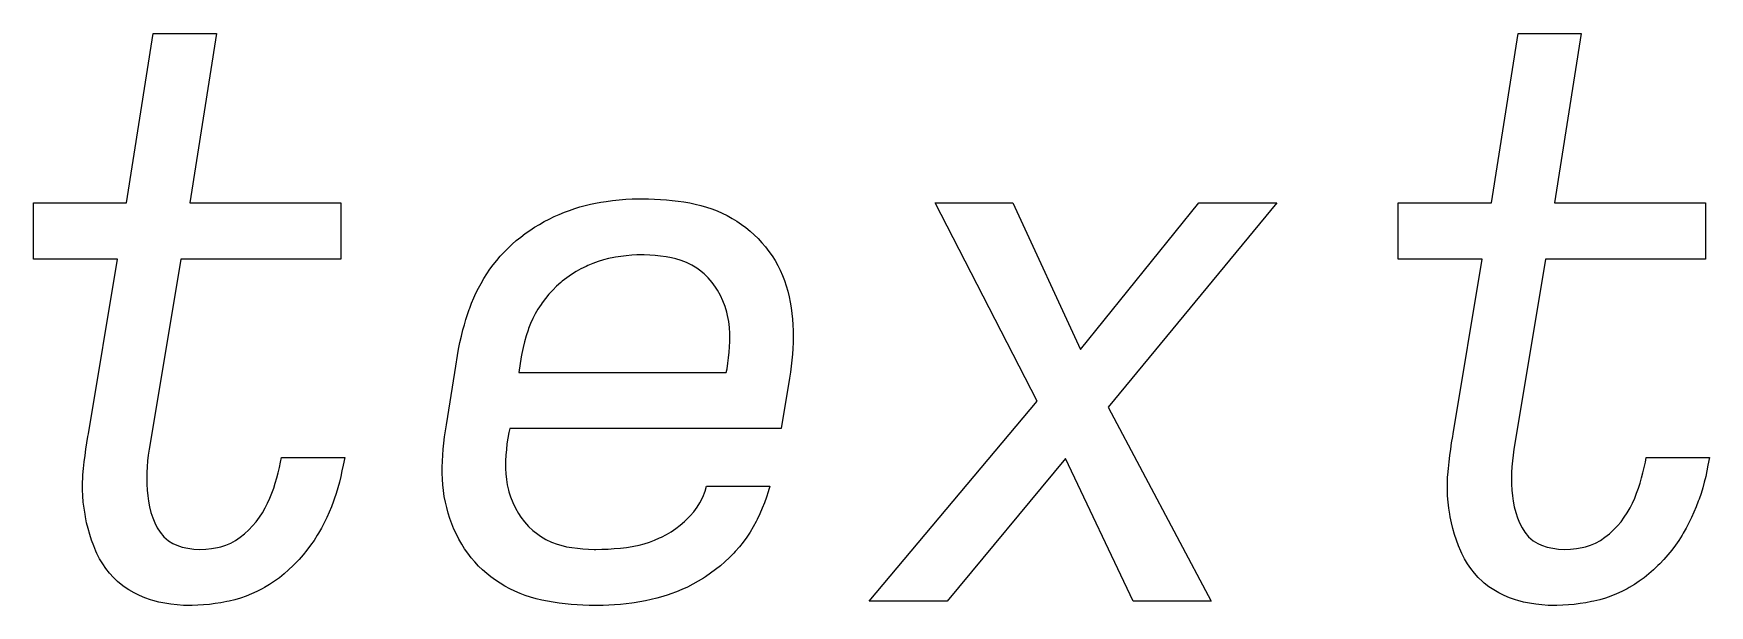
# Model space of a CAD drawing. Extents: x 75 to 206, y -127 to -79.
# Drawn here: x 169.7 to 185.15, y -87.09 to -81.81 of the extents above; entities that cross this region are included whole.
import ezdxf

# ---------------------------------------------------------------- set-up
doc = ezdxf.new("R2010")
doc.units = 0
doc.layers.add('BLACK', color=7, linetype='CONTINUOUS')

msp = doc.modelspace()

# ---------------------------------------------------------------- linework, layer by layer
at = {"layer": 'BLACK', "linetype": 'CONTINUOUS'}
for p, q in [((170.554, -83.3766), (170.8, -81.8134)), ((170.8, -81.8134), (171.383, -81.8134)), ((171.383, -81.8134), (171.138, -83.3766)), ((183.143, -83.3766), (183.388, -81.8134)), ((183.388, -81.8134), (183.972, -81.8134)), ((183.972, -81.8134), (183.726, -83.3766)), ((169.696, -83.8944), (169.696, -83.3766)), ((169.696, -83.3766), (170.554, -83.3766)), ((171.138, -83.3766), (172.53, -83.3766)), ((172.53, -83.3766), (172.53, -83.8944)), ((174.545, -83.4816), (174.593, -83.4622)), ((174.593, -83.4622), (174.641, -83.4444)), ((174.641, -83.4444), (174.688, -83.428)), ((174.688, -83.428), (174.736, -83.4132)), ((174.736, -83.4132), (174.784, -83.3999)), ((174.784, -83.3999), (174.832, -83.3882)), ((174.832, -83.3882), (174.88, -83.378)), ((174.88, -83.378), (174.929, -83.3693)), ((174.929, -83.3693), (174.977, -83.3618)), ((174.977, -83.3618), (175.037, -83.3539)), ((175.037, -83.3539), (175.098, -83.3476)), ((175.098, -83.3476), (175.158, -83.3427)), ((175.158, -83.3427), (175.217, -83.3395)), ((175.217, -83.3395), (175.277, -83.3378)), ((175.277, -83.3378), (175.312, -83.3375)), ((175.312, -83.3375), (175.368, -83.3381)), ((175.368, -83.3381), (175.424, -83.34)), ((175.424, -83.34), (175.479, -83.343)), ((175.479, -83.343), (175.534, -83.3473)), ((175.534, -83.3473), (175.588, -83.3528)), ((175.588, -83.3528), (175.642, -83.3595)), ((175.642, -83.3595), (175.695, -83.3674)), ((175.695, -83.3674), (175.748, -83.3766)), ((175.748, -83.3766), (175.8, -83.3871)), ((175.8, -83.3871), (175.852, -83.3996)), ((175.852, -83.3996), (175.902, -83.4143)), ((175.902, -83.4143), (175.951, -83.4309)), ((175.951, -83.4309), (176, -83.4497)), ((176, -83.4497), (176.047, -83.4705)), ((176.047, -83.4705), (176.093, -83.4933)), ((178.953, -85.2035), (178.011, -83.3766)), ((178.011, -83.3766), (178.728, -83.3766)), ((178.728, -83.3766), (179.354, -84.7285)), ((179.354, -84.7285), (180.445, -83.3766)), ((181.162, -83.3766), (179.607, -85.2585)), ((180.445, -83.3766), (181.162, -83.3766)), ((182.284, -83.8944), (182.284, -83.3766)), ((182.284, -83.3766), (183.143, -83.3766)), ((183.726, -83.3766), (185.118, -83.3766)), ((185.118, -83.3766), (185.118, -83.8944)), ((174.274, -83.6288), (174.318, -83.6004)), ((174.318, -83.6004), (174.362, -83.5735)), ((174.362, -83.5735), (174.406, -83.5482)), ((174.406, -83.5482), (174.452, -83.5244)), ((174.452, -83.5244), (174.498, -83.5022)), ((174.498, -83.5022), (174.545, -83.4816)), ((176.093, -83.4933), (176.139, -83.5182)), ((176.139, -83.5182), (176.183, -83.5451)), ((176.183, -83.5451), (176.225, -83.5737)), ((176.225, -83.5737), (176.266, -83.604)), ((176.266, -83.604), (176.306, -83.6361)), ((174.073, -83.793), (174.11, -83.7576)), ((174.11, -83.7576), (174.149, -83.7234)), ((174.149, -83.7234), (174.19, -83.6904)), ((174.19, -83.6904), (174.232, -83.6589)), ((174.232, -83.6589), (174.274, -83.6288)), ((176.306, -83.6361), (176.344, -83.6699)), ((176.344, -83.6699), (176.38, -83.7056)), ((176.38, -83.7056), (176.415, -83.7429)), ((176.415, -83.7429), (176.448, -83.782)), ((176.448, -83.782), (176.479, -83.8226)), ((170.47, -83.8944), (169.696, -83.8944)), ((170.203, -85.5064), (170.47, -83.8944)), ((171.054, -83.8944), (170.772, -85.5943)), ((172.53, -83.8944), (171.054, -83.8944)), ((173.936, -83.9469), (173.968, -83.9066)), ((173.968, -83.9066), (174.001, -83.8675)), ((174.001, -83.8675), (174.036, -83.8297)), ((174.036, -83.8297), (174.073, -83.793)), ((174.856, -83.9345), (174.808, -83.9544)), ((174.903, -83.917), (174.856, -83.9345)), ((174.952, -83.9021), (174.903, -83.917)), ((175, -83.8897), (174.952, -83.9021)), ((175.048, -83.8797), (175, -83.8897)), ((175.065, -83.8768), (175.048, -83.8797)), ((175.114, -83.869), (175.065, -83.8768)), ((175.163, -83.863), (175.114, -83.869)), ((175.213, -83.8587), (175.163, -83.863)), ((175.262, -83.8562), (175.213, -83.8587)), ((175.312, -83.8553), (175.262, -83.8562)), ((175.329, -83.8554), (175.312, -83.8553)), ((175.379, -83.8571), (175.329, -83.8554)), ((175.429, -83.8607), (175.379, -83.8571)), ((175.48, -83.8663), (175.429, -83.8607)), ((175.53, -83.8738), (175.48, -83.8663)), ((175.58, -83.8834), (175.53, -83.8738)), ((175.621, -83.8928), (175.58, -83.8834)), ((175.668, -83.9068), (175.621, -83.8928)), ((175.72, -83.9268), (175.668, -83.9068)), ((175.769, -83.9507), (175.72, -83.9268)), ((176.479, -83.8226), (176.509, -83.8645)), ((176.509, -83.8645), (176.536, -83.9075)), ((176.536, -83.9075), (176.561, -83.9518)), ((183.058, -83.8944), (182.284, -83.8944)), ((182.791, -85.5064), (183.058, -83.8944)), ((183.642, -83.8944), (183.36, -85.5943)), ((185.118, -83.8944), (183.642, -83.8944)), ((173.824, -84.1177), (173.849, -84.074)), ((173.849, -84.074), (173.876, -84.0309)), ((173.876, -84.0309), (173.905, -83.9884)), ((173.905, -83.9884), (173.936, -83.9469)), ((174.614, -84.0666), (174.573, -84.0983)), ((174.657, -84.0372), (174.614, -84.0666)), ((174.7, -84.0098), (174.657, -84.0372)), ((174.745, -83.9846), (174.7, -84.0098)), ((174.792, -83.9615), (174.745, -83.9846)), ((174.808, -83.9544), (174.792, -83.9615)), ((175.815, -83.9786), (175.769, -83.9507)), ((175.84, -83.9964), (175.815, -83.9786)), ((175.882, -84.0303), (175.84, -83.9964)), ((175.92, -84.0679), (175.882, -84.0303)), ((175.955, -84.1094), (175.92, -84.0679)), ((176.561, -83.9518), (176.584, -83.9973)), ((176.584, -83.9973), (176.604, -84.044)), ((176.604, -84.044), (176.622, -84.0919)), ((173.756, -84.2529), (173.777, -84.2072)), ((173.777, -84.2072), (173.8, -84.1621)), ((173.8, -84.1621), (173.824, -84.1177)), ((174.45, -84.2173), (174.417, -84.2568)), ((174.485, -84.1796), (174.45, -84.2173)), ((174.521, -84.1436), (174.485, -84.1796)), ((174.56, -84.1093), (174.521, -84.1436)), ((174.573, -84.0983), (174.56, -84.1093)), ((175.987, -84.1545), (175.955, -84.1094)), ((176.005, -84.1813), (175.987, -84.1545)), ((176.032, -84.2296), (176.005, -84.1813)), ((176.055, -84.2794), (176.032, -84.2296)), ((176.622, -84.0919), (176.638, -84.1411)), ((176.638, -84.1411), (176.652, -84.1908)), ((176.652, -84.1908), (176.665, -84.2411)), ((176.665, -84.2411), (176.675, -84.292)), ((173.699, -84.405), (173.715, -84.358)), ((173.715, -84.358), (173.72, -84.3462)), ((173.72, -84.3462), (173.737, -84.2992)), ((173.737, -84.2992), (173.756, -84.2529)), ((174.324, -84.398), (174.301, -84.4423)), ((174.349, -84.3546), (174.324, -84.398)), ((174.377, -84.312), (174.349, -84.3546)), ((174.387, -84.2979), (174.377, -84.312)), ((174.417, -84.2568), (174.387, -84.2979)), ((176.074, -84.3309), (176.055, -84.2794)), ((176.09, -84.3841), (176.074, -84.3309)), ((176.097, -84.415), (176.09, -84.3841)), ((176.675, -84.292), (176.684, -84.3435)), ((176.684, -84.3435), (176.691, -84.3955)), ((176.691, -84.3955), (176.697, -84.4481)), ((173.642, -84.6054), (173.657, -84.5464)), ((173.657, -84.5464), (173.67, -84.4992)), ((173.67, -84.4992), (173.684, -84.4521)), ((173.684, -84.4521), (173.699, -84.405)), ((174.257, -84.549), (174.24, -84.6029)), ((174.262, -84.5334), (174.257, -84.549)), ((174.28, -84.4874), (174.262, -84.5334)), ((174.301, -84.4423), (174.28, -84.4874)), ((176.108, -84.4698), (176.097, -84.415)), ((176.115, -84.5252), (176.108, -84.4698)), ((176.118, -84.5813), (176.115, -84.5252)), ((176.697, -84.4481), (176.7, -84.5013)), ((176.7, -84.5013), (176.702, -84.5551)), ((176.702, -84.5551), (176.702, -84.6089)), ((173.617, -84.7236), (173.629, -84.6645)), ((173.629, -84.6645), (173.642, -84.6054)), ((174.225, -84.6569), (174.211, -84.7108)), ((174.24, -84.6029), (174.225, -84.6569)), ((176.112, -84.753), (176.115, -84.7034)), ((176.115, -84.7034), (176.118, -84.6543)), ((176.118, -84.6381), (176.118, -84.5813)), ((176.118, -84.6543), (176.118, -84.6381)), ((176.701, -84.663), (176.699, -84.7173)), ((176.702, -84.6089), (176.701, -84.663)), ((173.582, -84.9397), (173.617, -84.7236)), ((174.195, -84.7956), (174.173, -84.9397)), ((174.2, -84.7648), (174.195, -84.7956)), ((174.211, -84.7108), (174.2, -84.7648)), ((176.094, -84.9055), (176.101, -84.8541)), ((176.101, -84.8541), (176.107, -84.8033)), ((176.107, -84.8033), (176.112, -84.753)), ((176.691, -84.8266), (176.685, -84.8816)), ((176.696, -84.7718), (176.691, -84.8266)), ((176.699, -84.7173), (176.696, -84.7718)), ((173.505, -85.4233), (173.582, -84.9397)), ((174.173, -84.9397), (176.086, -84.9397)), ((176.086, -84.9397), (176.094, -84.9055)), ((176.67, -84.9923), (176.593, -85.4575)), ((176.678, -84.9368), (176.67, -84.9923)), ((176.685, -84.8816), (176.678, -84.9368)), ((177.405, -87.05), (178.953, -85.2035)), ((179.607, -85.2585), (180.557, -87.05)), ((173.487, -85.5349), (173.495, -85.4792)), ((173.495, -85.4792), (173.505, -85.4233)), ((174.088, -85.4575), (174.081, -85.493)), ((176.593, -85.4575), (174.088, -85.4575)), ((170.179, -85.648), (170.188, -85.5891)), ((170.188, -85.5891), (170.198, -85.53)), ((170.198, -85.53), (170.203, -85.5064)), ((170.772, -85.5943), (170.762, -85.6476)), ((173.474, -85.6462), (173.48, -85.5906)), ((173.48, -85.5906), (173.487, -85.5349)), ((174.063, -85.5989), (174.057, -85.6515)), ((174.071, -85.546), (174.063, -85.5989)), ((174.081, -85.493), (174.071, -85.546)), ((182.767, -85.648), (182.776, -85.5891)), ((182.776, -85.5891), (182.786, -85.53)), ((182.786, -85.53), (182.791, -85.5064)), ((183.36, -85.5943), (183.35, -85.6476)), ((170.158, -85.8241), (170.164, -85.7655)), ((170.164, -85.7655), (170.171, -85.7068)), ((170.171, -85.7068), (170.179, -85.648)), ((170.748, -85.7551), (170.744, -85.8092)), ((170.754, -85.7012), (170.748, -85.7551)), ((170.762, -85.6476), (170.754, -85.7012)), ((171.964, -85.8157), (171.975, -85.7665)), ((171.975, -85.7665), (171.982, -85.725)), ((171.982, -85.725), (172.566, -85.725)), ((172.566, -85.725), (172.551, -85.7946)), ((173.466, -85.8126), (173.467, -85.7572)), ((173.467, -85.7572), (173.47, -85.7017)), ((173.47, -85.7017), (173.474, -85.6462)), ((174.05, -85.7564), (174.049, -85.7738)), ((174.049, -85.7738), (174.05, -85.8252)), ((174.053, -85.7041), (174.05, -85.7564)), ((174.057, -85.6515), (174.053, -85.7041)), ((179.214, -85.7348), (178.123, -87.05)), ((179.839, -87.05), (179.214, -85.7348)), ((182.746, -85.8241), (182.752, -85.7655)), ((182.752, -85.7655), (182.759, -85.7068)), ((182.759, -85.7068), (182.767, -85.648)), ((183.336, -85.7551), (183.332, -85.8092)), ((183.343, -85.7012), (183.336, -85.7551)), ((183.35, -85.6476), (183.343, -85.7012)), ((184.552, -85.8157), (184.563, -85.7665)), ((184.563, -85.7665), (184.57, -85.725)), ((184.57, -85.725), (185.154, -85.725)), ((185.154, -85.725), (185.139, -85.7946)), ((170.149, -85.9634), (170.151, -85.9057)), ((170.151, -85.9057), (170.152, -85.8825)), ((170.152, -85.8825), (170.158, -85.8241)), ((170.741, -85.8634), (170.74, -85.9173)), ((170.74, -85.9173), (170.741, -85.9709)), ((170.744, -85.8092), (170.741, -85.8634)), ((171.926, -85.9595), (171.939, -85.9121)), ((171.939, -85.9121), (171.952, -85.8642)), ((171.952, -85.8642), (171.964, -85.8157)), ((172.53, -85.8996), (172.518, -85.9518)), ((172.541, -85.8472), (172.53, -85.8996)), ((172.551, -85.7946), (172.541, -85.8472)), ((173.466, -85.8679), (173.466, -85.8126)), ((173.468, -85.9225), (173.466, -85.8679)), ((173.471, -85.9766), (173.468, -85.9225)), ((174.05, -85.8252), (174.053, -85.876)), ((174.053, -85.876), (174.058, -85.926)), ((174.058, -85.926), (174.066, -85.9753)), ((182.737, -85.9634), (182.739, -85.9057)), ((182.739, -85.9057), (182.741, -85.8825)), ((182.741, -85.8825), (182.746, -85.8241)), ((183.329, -85.8634), (183.328, -85.9173)), ((183.328, -85.9173), (183.329, -85.9709)), ((183.332, -85.8092), (183.329, -85.8634)), ((184.514, -85.9595), (184.528, -85.9121)), ((184.528, -85.9121), (184.54, -85.8642)), ((184.54, -85.8642), (184.552, -85.8157)), ((185.119, -85.8996), (185.106, -85.9518)), ((185.13, -85.8472), (185.119, -85.8996)), ((185.139, -85.7946), (185.13, -85.8472)), ((170.149, -86.0209), (170.149, -85.9634)), ((170.151, -86.078), (170.149, -86.0209)), ((170.155, -86.1349), (170.151, -86.078)), ((170.741, -85.9709), (170.744, -86.0242)), ((170.744, -86.0242), (170.749, -86.0765)), ((170.749, -86.0765), (170.756, -86.1283)), ((171.855, -86.1451), (171.875, -86.0991)), ((171.875, -86.0991), (171.894, -86.0529)), ((171.894, -86.0529), (171.911, -86.0063)), ((171.911, -86.0063), (171.926, -85.9595)), ((172.488, -86.0557), (172.47, -86.1074)), ((172.503, -86.0038), (172.488, -86.0557)), ((172.518, -85.9518), (172.503, -86.0038)), ((173.477, -86.03), (173.471, -85.9766)), ((173.485, -86.0828), (173.477, -86.03)), ((173.495, -86.135), (173.485, -86.0828)), ((174.066, -85.9753), (174.077, -86.024)), ((174.077, -86.024), (174.081, -86.0401)), ((174.081, -86.0401), (174.096, -86.087)), ((174.096, -86.087), (174.116, -86.1398)), ((175.843, -86.1414), (175.869, -86.0895)), ((175.869, -86.0895), (175.89, -86.0359)), ((175.89, -86.0359), (175.903, -85.99)), ((175.903, -85.99), (176.487, -85.99)), ((176.457, -86.0915), (176.439, -86.1423)), ((176.473, -86.0407), (176.457, -86.0915)), ((176.487, -85.99), (176.473, -86.0407)), ((182.737, -86.0209), (182.737, -85.9634)), ((182.739, -86.078), (182.737, -86.0209)), ((182.744, -86.1349), (182.739, -86.078)), ((183.329, -85.9709), (183.332, -86.0242)), ((183.332, -86.0242), (183.337, -86.0765)), ((183.337, -86.0765), (183.344, -86.1283)), ((184.443, -86.1451), (184.464, -86.0991)), ((184.464, -86.0991), (184.482, -86.0529)), ((184.482, -86.0529), (184.499, -86.0063)), ((184.499, -86.0063), (184.514, -85.9595)), ((185.076, -86.0557), (185.059, -86.1074)), ((185.092, -86.0038), (185.076, -86.0557)), ((185.106, -85.9518), (185.092, -86.0038)), ((170.162, -86.1914), (170.155, -86.1349)), ((170.171, -86.2477), (170.162, -86.1914)), ((170.175, -86.27), (170.171, -86.2477)), ((170.756, -86.1283), (170.766, -86.1797)), ((170.766, -86.1797), (170.779, -86.2306)), ((170.779, -86.2306), (170.795, -86.28)), ((171.78, -86.2751), (171.808, -86.233)), ((171.808, -86.233), (171.833, -86.1897)), ((171.833, -86.1897), (171.855, -86.1451)), ((172.423, -86.2289), (172.401, -86.2784)), ((172.444, -86.1788), (172.423, -86.2289)), ((172.463, -86.128), (172.444, -86.1788)), ((172.47, -86.1074), (172.463, -86.128)), ((173.507, -86.1866), (173.495, -86.135)), ((173.521, -86.2376), (173.507, -86.1866)), ((173.536, -86.288), (173.521, -86.2376)), ((174.116, -86.1398), (174.14, -86.1907)), ((174.14, -86.1907), (174.168, -86.2396)), ((174.168, -86.2396), (174.19, -86.2733)), ((175.752, -86.2635), (175.786, -86.224)), ((175.786, -86.224), (175.816, -86.1833)), ((175.816, -86.1833), (175.843, -86.1414)), ((176.396, -86.2438), (176.371, -86.2945)), ((176.418, -86.193), (176.396, -86.2438)), ((176.439, -86.1423), (176.418, -86.193)), ((182.75, -86.1914), (182.744, -86.1349)), ((182.759, -86.2477), (182.75, -86.1914)), ((182.763, -86.27), (182.759, -86.2477)), ((183.344, -86.1283), (183.354, -86.1797)), ((183.354, -86.1797), (183.367, -86.2306)), ((183.367, -86.2306), (183.383, -86.28)), ((184.368, -86.2751), (184.396, -86.233)), ((184.396, -86.233), (184.421, -86.1897)), ((184.421, -86.1897), (184.443, -86.1451)), ((185.011, -86.2289), (184.989, -86.2784)), ((185.032, -86.1788), (185.011, -86.2289)), ((185.051, -86.128), (185.032, -86.1788)), ((185.059, -86.1074), (185.051, -86.128)), ((170.186, -86.3254), (170.175, -86.27)), ((170.2, -86.3799), (170.186, -86.3254)), ((170.215, -86.4336), (170.2, -86.3799)), ((170.795, -86.28), (170.814, -86.327)), ((170.814, -86.327), (170.837, -86.3716)), ((170.837, -86.3716), (170.863, -86.4137)), ((171.643, -86.4273), (171.681, -86.3924)), ((171.681, -86.3924), (171.717, -86.3553)), ((171.717, -86.3553), (171.75, -86.316)), ((171.75, -86.316), (171.78, -86.2751)), ((172.351, -86.3755), (172.324, -86.423)), ((172.377, -86.3273), (172.351, -86.3755)), ((172.401, -86.2784), (172.377, -86.3273)), ((173.554, -86.3371), (173.536, -86.288)), ((173.574, -86.3851), (173.554, -86.3371)), ((173.596, -86.4319), (173.574, -86.3851)), ((174.19, -86.2733), (174.224, -86.3181)), ((174.224, -86.3181), (174.262, -86.3595)), ((174.262, -86.3595), (174.302, -86.3975)), ((174.302, -86.3975), (174.346, -86.4321)), ((175.533, -86.4343), (175.577, -86.4083)), ((175.577, -86.4083), (175.62, -86.3798)), ((175.62, -86.3798), (175.66, -86.3487)), ((175.66, -86.3487), (175.699, -86.315)), ((175.699, -86.315), (175.737, -86.2788)), ((175.737, -86.2788), (175.752, -86.2635)), ((176.334, -86.3645), (176.305, -86.4126)), ((176.361, -86.3148), (176.334, -86.3645)), ((176.371, -86.2945), (176.361, -86.3148)), ((182.775, -86.3254), (182.763, -86.27)), ((182.788, -86.3799), (182.775, -86.3254)), ((182.803, -86.4336), (182.788, -86.3799)), ((183.383, -86.28), (183.402, -86.327)), ((183.402, -86.327), (183.425, -86.3716)), ((183.425, -86.3716), (183.451, -86.4137)), ((184.231, -86.4273), (184.269, -86.3924)), ((184.269, -86.3924), (184.305, -86.3553)), ((184.305, -86.3553), (184.338, -86.316)), ((184.338, -86.316), (184.368, -86.2751)), ((184.94, -86.3755), (184.912, -86.423)), ((184.965, -86.3273), (184.94, -86.3755)), ((184.989, -86.2784), (184.965, -86.3273)), ((170.232, -86.4864), (170.215, -86.4336)), ((170.251, -86.5384), (170.232, -86.4864)), ((170.272, -86.5896), (170.251, -86.5384)), ((170.863, -86.4137), (170.898, -86.4558)), ((170.898, -86.4558), (170.94, -86.4913)), ((170.94, -86.4913), (170.982, -86.5173)), ((170.982, -86.5173), (171.017, -86.5334)), ((171.017, -86.5334), (171.067, -86.55)), ((171.067, -86.55), (171.12, -86.5618)), ((171.12, -86.5618), (171.174, -86.5689)), ((171.284, -86.5694), (171.339, -86.5636)), ((171.339, -86.5636), (171.393, -86.5539)), ((171.393, -86.5539), (171.423, -86.5469)), ((171.423, -86.5469), (171.469, -86.5323)), ((171.469, -86.5323), (171.515, -86.513)), ((171.515, -86.513), (171.559, -86.4889)), ((171.559, -86.4889), (171.602, -86.4602)), ((171.602, -86.4602), (171.643, -86.4273)), ((172.252, -86.5337), (172.218, -86.5781)), ((172.283, -86.4883), (172.252, -86.5337)), ((172.313, -86.4418), (172.283, -86.4883)), ((172.324, -86.423), (172.313, -86.4418)), ((173.619, -86.4776), (173.596, -86.4319)), ((173.645, -86.522), (173.619, -86.4776)), ((173.672, -86.5653), (173.645, -86.522)), ((174.346, -86.4321), (174.373, -86.4504)), ((174.373, -86.4504), (174.422, -86.4792)), ((174.422, -86.4792), (174.473, -86.5037)), ((174.473, -86.5037), (174.526, -86.5239)), ((174.526, -86.5239), (174.58, -86.5397)), ((174.58, -86.5397), (174.612, -86.5469)), ((174.612, -86.5469), (174.662, -86.5552)), ((174.662, -86.5552), (174.712, -86.5617)), ((174.712, -86.5617), (174.762, -86.5666)), ((174.995, -86.5684), (175.052, -86.5647)), ((175.052, -86.5647), (175.109, -86.5596)), ((175.109, -86.5596), (175.166, -86.553)), ((175.166, -86.553), (175.185, -86.5505)), ((175.185, -86.5505), (175.233, -86.5425)), ((175.233, -86.5425), (175.281, -86.532)), ((175.281, -86.532), (175.329, -86.5192)), ((175.329, -86.5192), (175.376, -86.504)), ((175.376, -86.504), (175.423, -86.4864)), ((175.423, -86.4864), (175.469, -86.4664)), ((175.469, -86.4664), (175.488, -86.4577)), ((175.488, -86.4577), (175.533, -86.4343)), ((176.206, -86.5481), (176.169, -86.5902)), ((176.241, -86.5044), (176.206, -86.5481)), ((176.274, -86.4592), (176.241, -86.5044)), ((176.305, -86.4126), (176.274, -86.4592)), ((182.821, -86.4864), (182.803, -86.4336)), ((182.84, -86.5384), (182.821, -86.4864)), ((182.86, -86.5896), (182.84, -86.5384)), ((183.451, -86.4137), (183.486, -86.4558)), ((183.486, -86.4558), (183.528, -86.4913)), ((183.528, -86.4913), (183.57, -86.5173)), ((183.57, -86.5173), (183.605, -86.5334)), ((183.605, -86.5334), (183.656, -86.55)), ((183.656, -86.55), (183.708, -86.5618)), ((183.708, -86.5618), (183.762, -86.5689)), ((183.873, -86.5694), (183.927, -86.5636)), ((183.927, -86.5636), (183.981, -86.5539)), ((183.981, -86.5539), (184.011, -86.5469)), ((184.011, -86.5469), (184.058, -86.5323)), ((184.058, -86.5323), (184.103, -86.513)), ((184.103, -86.513), (184.148, -86.4889)), ((184.148, -86.4889), (184.19, -86.4602)), ((184.19, -86.4602), (184.231, -86.4273)), ((184.84, -86.5337), (184.807, -86.5781)), ((184.872, -86.4883), (184.84, -86.5337)), ((184.901, -86.4418), (184.872, -86.4883)), ((184.912, -86.423), (184.901, -86.4418)), ((170.281, -86.6096), (170.272, -86.5896)), ((170.306, -86.658), (170.281, -86.6096)), ((170.334, -86.7043), (170.306, -86.658)), ((170.364, -86.7485), (170.334, -86.7043)), ((171.174, -86.5689), (171.23, -86.5713)), ((171.23, -86.5713), (171.284, -86.5694)), ((172.107, -86.7052), (172.091, -86.7215)), ((172.146, -86.6639), (172.107, -86.7052)), ((172.183, -86.6215), (172.146, -86.6639)), ((172.218, -86.5781), (172.183, -86.6215)), ((173.702, -86.6073), (173.672, -86.5653)), ((173.733, -86.6482), (173.702, -86.6073)), ((173.767, -86.6876), (173.733, -86.6482)), ((173.801, -86.7251), (173.767, -86.6876)), ((174.762, -86.5666), (174.814, -86.5698)), ((174.814, -86.5698), (174.866, -86.5712)), ((174.866, -86.5712), (174.883, -86.5713)), ((174.883, -86.5713), (174.939, -86.5706)), ((174.939, -86.5706), (174.995, -86.5684)), ((176.073, -86.6853), (176.031, -86.7222)), ((176.114, -86.6468), (176.073, -86.6853)), ((176.154, -86.6067), (176.114, -86.6468)), ((176.169, -86.5902), (176.154, -86.6067)), ((182.87, -86.6096), (182.86, -86.5896)), ((182.894, -86.658), (182.87, -86.6096)), ((182.922, -86.7043), (182.894, -86.658)), ((182.952, -86.7485), (182.922, -86.7043)), ((183.762, -86.5689), (183.818, -86.5713)), ((183.818, -86.5713), (183.873, -86.5694)), ((184.695, -86.7052), (184.679, -86.7215)), ((184.734, -86.6639), (184.695, -86.7052)), ((184.771, -86.6215), (184.734, -86.6639)), ((184.807, -86.5781), (184.771, -86.6215)), ((170.397, -86.7905), (170.364, -86.7485)), ((170.433, -86.8303), (170.397, -86.7905)), ((170.472, -86.868), (170.433, -86.8303)), ((170.489, -86.8823), (170.472, -86.868)), ((171.919, -86.8657), (171.873, -86.8962)), ((171.964, -86.8329), (171.919, -86.8657)), ((172.007, -86.798), (171.964, -86.8329)), ((172.049, -86.7608), (172.007, -86.798)), ((172.091, -86.7215), (172.049, -86.7608)), ((173.838, -86.7607), (173.801, -86.7251)), ((173.876, -86.7945), (173.838, -86.7607)), ((173.915, -86.8263), (173.876, -86.7945)), ((173.957, -86.8564), (173.915, -86.8263)), ((173.999, -86.8845), (173.957, -86.8564)), ((175.827, -86.8658), (175.777, -86.8933)), ((175.875, -86.8363), (175.827, -86.8658)), ((175.894, -86.8238), (175.875, -86.8363)), ((175.941, -86.7915), (175.894, -86.8238)), ((175.987, -86.7576), (175.941, -86.7915)), ((176.031, -86.7222), (175.987, -86.7576)), ((182.986, -86.7905), (182.952, -86.7485)), ((183.022, -86.8303), (182.986, -86.7905)), ((183.061, -86.868), (183.022, -86.8303)), ((183.077, -86.8823), (183.061, -86.868)), ((184.507, -86.8657), (184.461, -86.8962)), ((184.552, -86.8329), (184.507, -86.8657)), ((184.595, -86.798), (184.552, -86.8329)), ((184.638, -86.7608), (184.595, -86.798)), ((184.679, -86.7215), (184.638, -86.7608)), ((170.532, -86.9158), (170.489, -86.8823)), ((170.576, -86.9461), (170.532, -86.9158)), ((170.623, -86.9734), (170.576, -86.9461)), ((170.672, -86.9975), (170.623, -86.9734)), ((170.722, -87.0186), (170.672, -86.9975)), ((170.775, -87.0366), (170.722, -87.0186)), ((171.605, -87.021), (171.553, -87.0363)), ((171.657, -87.0032), (171.605, -87.021)), ((171.707, -86.983), (171.657, -87.0032)), ((171.757, -86.9603), (171.707, -86.983)), ((171.806, -86.9352), (171.757, -86.9603)), ((171.825, -86.9245), (171.806, -86.9352)), ((171.873, -86.8962), (171.825, -86.9245)), ((174.043, -86.9108), (173.999, -86.8845)), ((174.089, -86.9351), (174.043, -86.9108)), ((174.135, -86.9575), (174.089, -86.9351)), ((174.183, -86.9779), (174.135, -86.9575)), ((174.231, -86.9963), (174.183, -86.9779)), ((174.281, -87.0127), (174.231, -86.9963)), ((174.332, -87.0271), (174.281, -87.0127)), ((174.384, -87.0395), (174.332, -87.0271)), ((175.446, -87.0218), (175.393, -87.035)), ((175.499, -87.0069), (175.446, -87.0218)), ((175.551, -86.9902), (175.499, -87.0069)), ((175.573, -86.983), (175.551, -86.9902)), ((175.625, -86.9636), (175.573, -86.983)), ((175.677, -86.9422), (175.625, -86.9636)), ((175.727, -86.9188), (175.677, -86.9422)), ((175.777, -86.8933), (175.727, -86.9188)), ((183.12, -86.9158), (183.077, -86.8823)), ((183.165, -86.9461), (183.12, -86.9158)), ((183.211, -86.9734), (183.165, -86.9461)), ((183.26, -86.9975), (183.211, -86.9734)), ((183.311, -87.0186), (183.26, -86.9975)), ((183.364, -87.0366), (183.311, -87.0186)), ((184.194, -87.021), (184.142, -87.0363)), ((184.245, -87.0032), (184.194, -87.021)), ((184.296, -86.983), (184.245, -87.0032)), ((184.345, -86.9603), (184.296, -86.983)), ((184.394, -86.9352), (184.345, -86.9603)), ((184.414, -86.9245), (184.394, -86.9352)), ((184.461, -86.8962), (184.414, -86.9245)), ((170.797, -87.0429), (170.775, -87.0366)), ((170.852, -87.057), (170.797, -87.0429)), ((170.907, -87.0686), (170.852, -87.057)), ((170.963, -87.0775), (170.907, -87.0686)), ((171.021, -87.084), (170.963, -87.0775)), ((171.079, -87.0878), (171.021, -87.084)), ((171.138, -87.0891), (171.079, -87.0878)), ((171.159, -87.0889), (171.138, -87.0891)), ((171.212, -87.0874), (171.159, -87.0889)), ((171.265, -87.0841), (171.212, -87.0874)), ((171.318, -87.0791), (171.265, -87.0841)), ((171.371, -87.0723), (171.318, -87.0791)), ((171.425, -87.0639), (171.371, -87.0723)), ((171.479, -87.0537), (171.425, -87.0639)), ((171.5, -87.0492), (171.479, -87.0537)), ((171.553, -87.0363), (171.5, -87.0492)), ((174.436, -87.05), (174.384, -87.0395)), ((174.49, -87.0592), (174.436, -87.05)), ((174.545, -87.0671), (174.49, -87.0592)), ((174.599, -87.0738), (174.545, -87.0671)), ((174.654, -87.0793), (174.599, -87.0738)), ((174.709, -87.0836), (174.654, -87.0793)), ((174.764, -87.0866), (174.709, -87.0836)), ((174.82, -87.0885), (174.764, -87.0866)), ((174.876, -87.0891), (174.82, -87.0885)), ((174.897, -87.089), (174.876, -87.0891)), ((174.95, -87.088), (174.897, -87.089)), ((175.003, -87.086), (174.95, -87.088)), ((175.056, -87.0829), (175.003, -87.086)), ((175.109, -87.0787), (175.056, -87.0829)), ((175.162, -87.0734), (175.109, -87.0787)), ((175.214, -87.0671), (175.162, -87.0734)), ((175.235, -87.0644), (175.214, -87.0671)), ((175.288, -87.0563), (175.235, -87.0644)), ((175.341, -87.0465), (175.288, -87.0563)), ((175.393, -87.035), (175.341, -87.0465)), ((178.123, -87.05), (177.405, -87.05)), ((180.557, -87.05), (179.839, -87.05)), ((183.385, -87.0429), (183.364, -87.0366)), ((183.44, -87.057), (183.385, -87.0429)), ((183.495, -87.0686), (183.44, -87.057)), ((183.552, -87.0775), (183.495, -87.0686)), ((183.609, -87.084), (183.552, -87.0775)), ((183.667, -87.0878), (183.609, -87.084)), ((183.726, -87.0891), (183.667, -87.0878)), ((183.747, -87.0889), (183.726, -87.0891)), ((183.8, -87.0874), (183.747, -87.0889)), ((183.853, -87.0841), (183.8, -87.0874)), ((183.906, -87.0791), (183.853, -87.0841)), ((183.96, -87.0723), (183.906, -87.0791)), ((184.013, -87.0639), (183.96, -87.0723)), ((184.067, -87.0537), (184.013, -87.0639)), ((184.088, -87.0492), (184.067, -87.0537)), ((184.142, -87.0363), (184.088, -87.0492))]:
    msp.add_line(p, q, dxfattribs=at)

doc.saveas('drawing.dxf')
